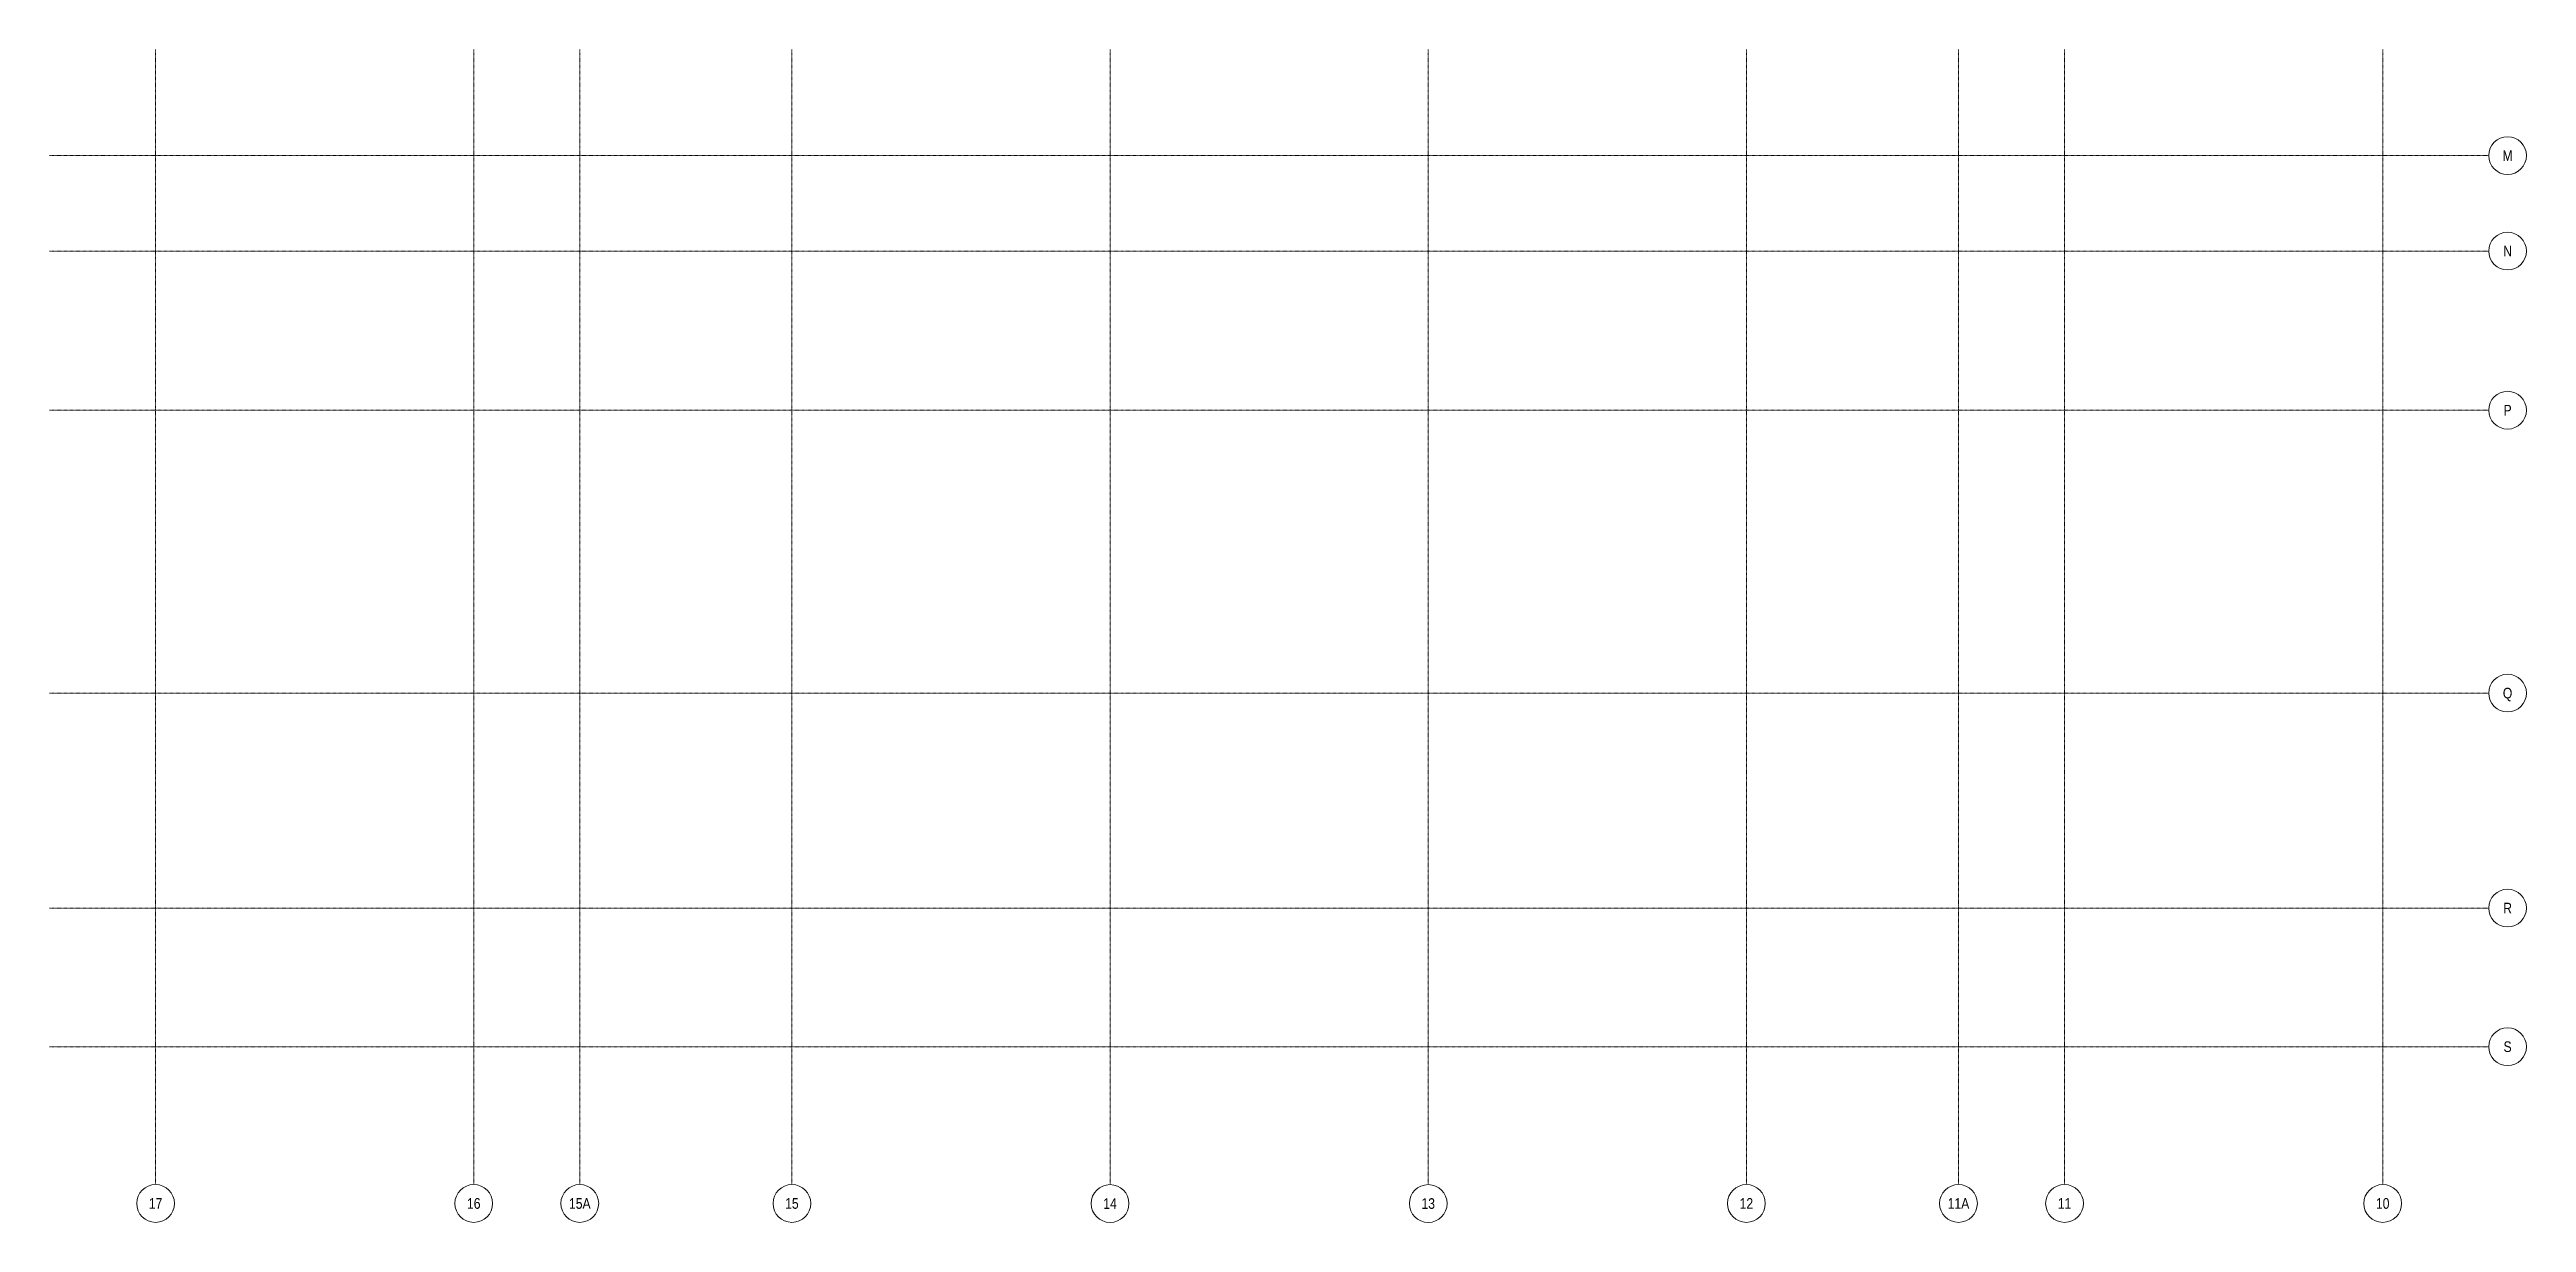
# Model space of a CAD drawing. Extents: x -96 to 2706, y -175 to 1152.
import ezdxf
from ezdxf.enums import TextEntityAlignment as Align

# ---------------------------------------------------------------- set-up
doc = ezdxf.new("R2010")
doc.units = 0
doc.header["$LTSCALE"] = 0.375
doc.header["$MEASUREMENT"] = 0
doc.linetypes.add('CENTER2', pattern=[1.125, 0.75, -0.125, 0.125, -0.125])
for name, color, linetype, lineweight in [('S-GRID', 5, 'CENTER2', 18), ('S-GRID-SYMB', 5, 'Continuous', 18), ('S-GRID-TXT', 5, 'Continuous', 0)]:
    doc.layers.add(name, color=color, linetype=linetype, lineweight=lineweight)
doc.styles.get("Standard").update_dxf_attribs({"font": 'ARIALN.TTF'})

# ---------------------------------------------------------------- blocks, each defined once
blk = doc.blocks.new('column_bubble')
at = {"layer": 'S-GRID-SYMB'}
blk.add_circle((0, 0.167), 0.167, dxfattribs=at)
at = {"layer": 'S-GRID-TXT'}
for tag, height in [('COL_ID', 0.167), ('COL_ID_SMALL', 0.0938)]:
    blk.add_attdef(tag, text='', height=height, dxfattribs=at).set_placement((0, 0.167), align=Align.MIDDLE_CENTER)

msp = doc.modelspace()

# ---------------------------------------------------------------- linework, layer by layer
at = {"layer": 'S-GRID'}
for p, q in [((23.5, 1151.8), (23.5, -132.2)), ((383.5, 1151.8), (383.5, -132.2)), ((503.5, 1151.8), (503.5, -132.2)), ((743.5, 1151.8), (743.5, -132.2)), ((1103.5, 1151.8), (1103.5, -132.2)), ((1463.5, 1151.8), (1463.5, -132.2)), ((1823.5, 1151.8), (1823.5, -132.2)), ((2063.5, 1151.8), (2063.5, -132.2)), ((2183.5, 1151.8), (2183.5, -132.2)), ((2543.5, 1151.8), (2543.5, -132.2)), ((-96.5, 1031.8), (2663.5, 1031.8)), ((-96.5, 923.7), (2663.5, 923.7)), ((-96.5, 743.7), (2663.5, 743.7)), ((-96.5, 423.7), (2663.5, 423.7)), ((-96.5, 180.5), (2663.5, 180.5)), ((-96.5, 23.8), (2663.5, 23.8))]:
    msp.add_line(p, q, dxfattribs=at)

# ---------------------------------------------------------------- block references
at = {"layer": 'S-GRID-TXT', "xscale": 128, "yscale": 128, "zscale": 128}
for p, values in [((2684.8, 1010.4), {'COL_ID_SMALL': 'M'}), ((2684.8, 902.4), {'COL_ID_SMALL': 'N'}), ((2684.8, 722.4), {'COL_ID_SMALL': 'P'}), ((2684.8, 402.4), {'COL_ID_SMALL': 'Q'}), ((2684.8, 159.2), {'COL_ID_SMALL': 'R'}), ((2684.8, 2.4), {'COL_ID_SMALL': 'S'}), ((23.5, -174.9), {'COL_ID_SMALL': '17'}), ((383.5, -174.9), {'COL_ID_SMALL': '16'}), ((503.5, -174.9), {'COL_ID_SMALL': '15A'}), ((743.5, -174.9), {'COL_ID_SMALL': '15'}), ((1103.5, -175), {'COL_ID_SMALL': '14'}), ((1823.5, -174.9), {'COL_ID_SMALL': '12'}), ((2063.5, -174.9), {'COL_ID_SMALL': '11A'}), ((2183.5, -174.9), {'COL_ID_SMALL': '11'}), ((2543.5, -174.9), {'COL_ID_SMALL': '10'})]:
    msp.add_blockref('column_bubble', p, dxfattribs=at).add_auto_attribs(values)
at = {"layer": 'S-GRID-TXT', "color": 6, "xscale": 128, "yscale": 128, "zscale": 128}
msp.add_blockref('column_bubble', (1463.5, -175), dxfattribs=at).add_auto_attribs({'COL_ID_SMALL': '13'})

doc.saveas('drawing.dxf')
